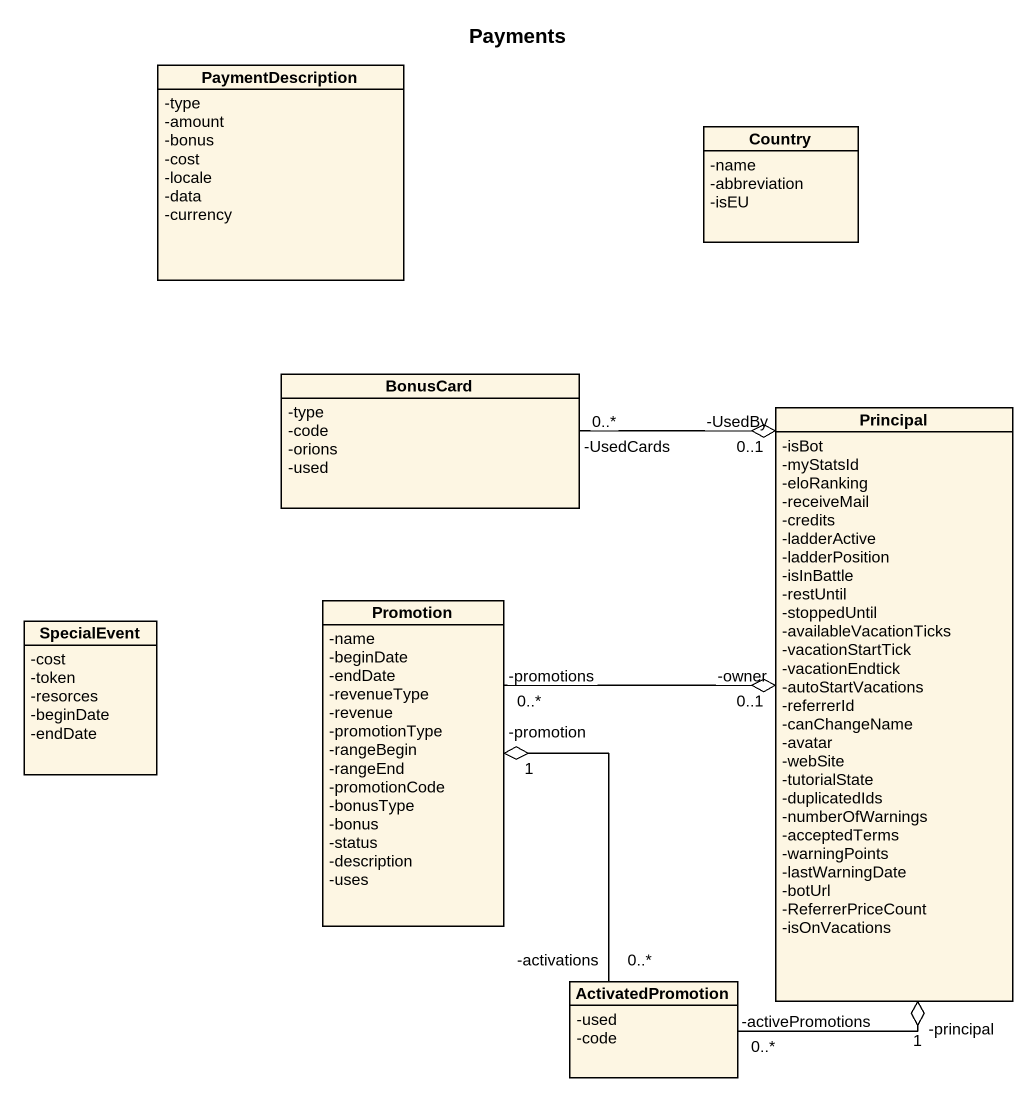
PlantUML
@startuml
title Payments
hide circle
hide empty members
skinparam classAttributeIconSize 0
class PaymentDescription {
  -type
  -amount
  -bonus
  -cost
  -locale
  -data
  -currency
}
class Country {
  -name
  -abbreviation
  -isEU
}
class BonusCard {
  -type
  -code
  -orions
  -used
}
class Principal {
  -isBot
  -myStatsId
  -eloRanking
  -receiveMail
  -credits
  -ladderActive
  -ladderPosition
  -isInBattle
  -restUntil
  -stoppedUntil
  -availableVacationTicks
  -vacationStartTick
  -vacationEndtick
  -autoStartVacations
  -referrerId
  -canChangeName
  -avatar
  -webSite
  -tutorialState
  -duplicatedIds
  -numberOfWarnings
  -acceptedTerms
  -warningPoints
  -lastWarningDate
  -botUrl
  -ReferrerPriceCount
  -isOnVacations
}
class SpecialEvent {
  -cost
  -token
  -resorces
  -beginDate
  -endDate
}
class Promotion {
  -name
  -beginDate
  -endDate
  -revenueType
  -revenue
  -promotionType
  -rangeBegin
  -rangeEnd
  -promotionCode
  -bonusType
  -bonus
  -status
  -description
  -uses
}
class ActivatedPromotion {
  -used
  -code
}
Principal "-UsedBy\n0..1" o-left- "-UsedCards\n0..*" BonusCard
Principal "-owner\n0..1" o-left- "-promotions\n0..*" Promotion
Principal "-principal\n1" o-- "-activePromotions\n0..*" ActivatedPromotion
Promotion "-promotion\n1" o-- "-activations\n0..*" ActivatedPromotion
@enduml
